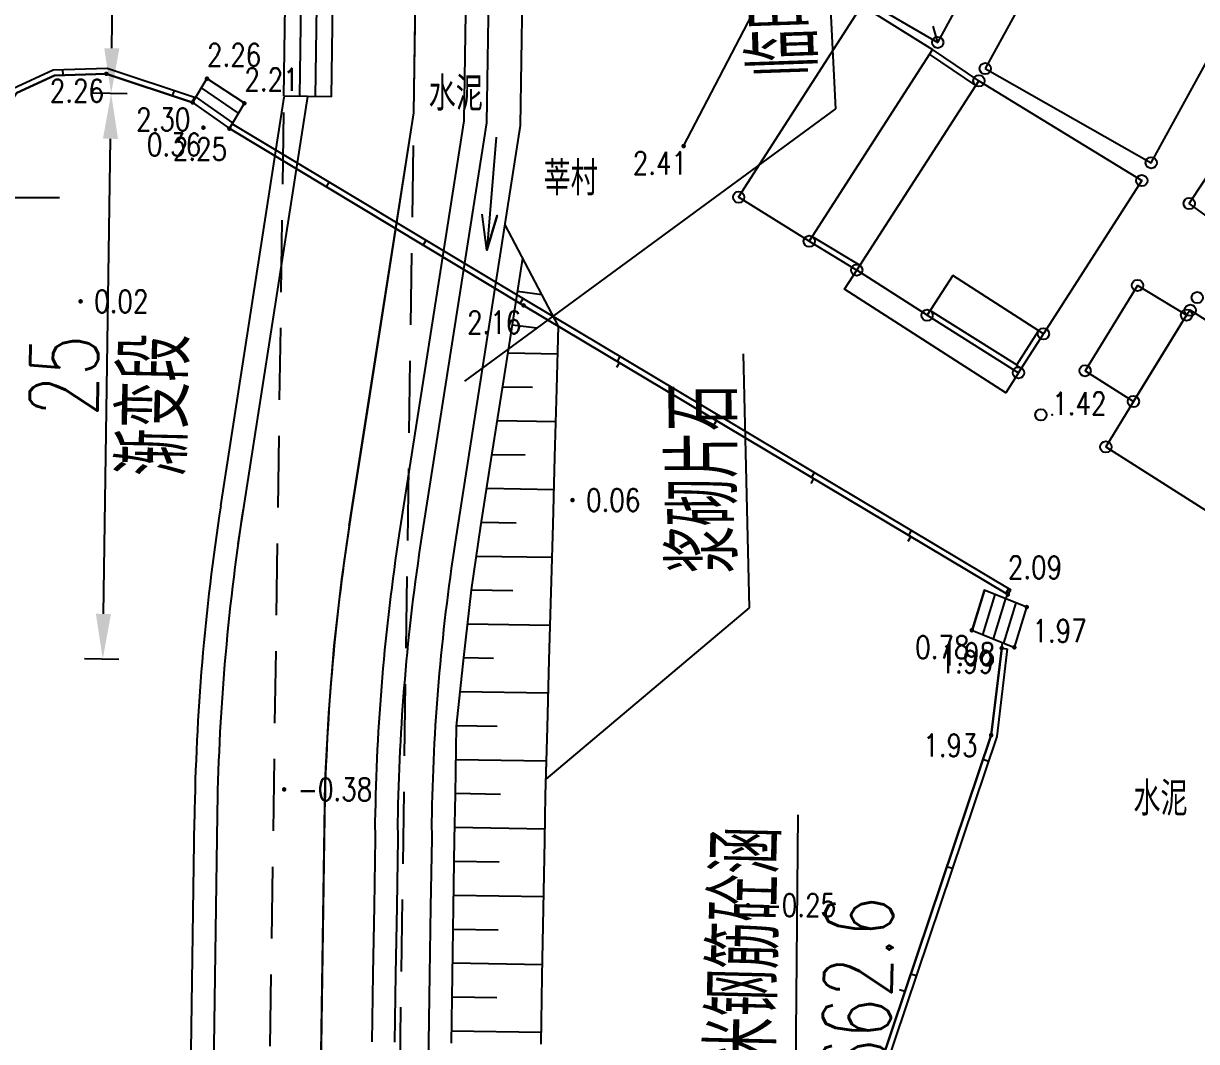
# Model space of a CAD drawing. Extents: x 500036 to 1001740, y 2543128 to 5086681.
# Drawn here: x 500801.1 to 500852.9, y 2544251.9 to 2544296.9 of the extents above; entities that cross this region are included whole.
import ezdxf
from ezdxf.enums import TextEntityAlignment as Align

# ---------------------------------------------------------------- set-up
doc = ezdxf.new("R2010")
doc.units = 0
doc.header["$LTSCALE"] = 0.5
doc.linetypes.add('HIDDEN', pattern=[9.525, 6.35, -3.175])
doc.layers.get('0').update_dxf_attribs({"linetype": 'CONTINUOUS', "lineweight": 5})
doc.layers.get('Defpoints').update_dxf_attribs({"linetype": 'CONTINUOUS'})
for name, color, linetype in [('0-文字', 7, 'CONTINUOUS'), ('1-村民住宅', 7, 'CONTINUOUS'), ('GCD', 8, 'CONTINUOUS'), ('LJBX', 7, 'CONTINUOUS'), ('SPX', 4, 'CONTINUOUS'), ('分隔带', 3, 'CONTINUOUS'), ('地形图', 8, 'CONTINUOUS'), ('桥梁', 6, 'CONTINUOUS'), ('流水线', 5, 'CONTINUOUS'), ('路基边线', 1, 'CONTINUOUS'), ('路面边线', 7, 'CONTINUOUS')]:
    doc.layers.add(name, color=color, linetype=linetype)
doc.layers.add('标注', color=4, linetype='CONTINUOUS', lineweight=15)
doc.styles.add('HZ', font='romans.shx', dxfattribs={"width": 0.8, "bigfont": 'hztxt.shx'})
doc.styles.get("Standard").update_dxf_attribs({"font": 'simplex1.shx', "width": 0.7, "bigfont": 'hztxt.shx'})
doc.linetypes.add('10421', pattern='A,2,[150,AAA.SHX,S=1,R=0,X=0,Y=1],1e-11', length=2)
doc.linetypes.add('10422', pattern='A,2,[150,AAA.SHX,S=1,R=0,X=0,Y=1],2,[177,AAA.SHX,S=1,R=0,X=0,Y=0.8],1e-09', length=4)
doc.dimstyles.new('比例1000', dxfattribs={"dimtxt": 3, "dimasz": 2, "dimexe": 0.8, "dimexo": 0.8, "dimgap": 0.4, "dimtad": 1, "dimdsep": 46, "dimtxsty": 'Standard', "dimcen": 0.09, "dimclrd": 256, "dimclre": 256, "dimclrt": 7, "dimadec": 0, "dimazin": 0, "dimtfac": 1, "dimtix": 1, "dimtmove": 0, "dimatfit": 3, "dimfxl": 0, "dimtolj": 1, "dimtzin": 0, "dimarcsym": 0})

# ---------------------------------------------------------------- blocks, each defined once
blk = doc.blocks.new('*D11')
at = {"layer": 'Defpoints', "color": 0}
for p in [(500804.951, 2544293.82), (500806.456, 2544293.797), (500806.085, 2544268.8)]:
    blk.add_point(p, dxfattribs=at)
at = {"layer": '标注', "lineweight": -2}
for p, q in [((500805.656, 2544293.809), (500804.151, 2544293.831)), ((500804.61, 2544270.822), (500804.922, 2544291.82)), ((500805.285, 2544268.812), (500803.78, 2544268.834))]:
    blk.add_line(p, q, dxfattribs=at)
at = {"layer": '标注'}
for points in [[(500804.588, 2544291.825), (500805.255, 2544291.815), (500804.951, 2544293.82)], [(500804.277, 2544270.827), (500804.943, 2544270.817), (500804.58, 2544268.822)]]:
    blk.add_solid(points, dxfattribs=at)
at = {"layer": '标注', "color": 7, "insert": (500802.866, 2544281.349), "char_height": 3, "attachment_point": 5, "rotation": 89.1494}
blk.add_mtext('\\A1;25', dxfattribs=at)
blk = doc.blocks.new('*D13')
at = {"layer": 'Defpoints', "color": 0}
for p in [(500805.322, 2544318.817), (500806.827, 2544318.794), (500806.456, 2544293.797)]:
    blk.add_point(p, dxfattribs=at)
at = {"layer": '标注', "lineweight": -2}
for p, q in [((500806.028, 2544318.806), (500804.523, 2544318.829)), ((500804.981, 2544295.819), (500805.293, 2544316.817)), ((500805.656, 2544293.809), (500804.151, 2544293.831))]:
    blk.add_line(p, q, dxfattribs=at)
at = {"layer": '标注'}
for points in [[(500804.96, 2544316.822), (500805.626, 2544316.812), (500805.322, 2544318.817)], [(500804.648, 2544295.824), (500805.314, 2544295.814), (500804.951, 2544293.82)]]:
    blk.add_solid(points, dxfattribs=at)
at = {"layer": '标注', "color": 7, "insert": (500803.237, 2544306.346), "char_height": 3, "attachment_point": 5, "rotation": 89.1494}
blk.add_mtext('\\A1;25', dxfattribs=at)
blk = doc.blocks.new('*D18')
at = {"layer": 'Defpoints', "color": 0, "linetype": 'ByBlock'}
for p in [(500795.244, 2544494.72), (500765.209, 2544215.553), (500795.314, 2544209.967), (500817.01, 2544201.398), (500790.911, 2544194.774)]:
    blk.add_point(p, dxfattribs=at)
at = {"layer": '标注', "linetype": 'ByBlock', "lineweight": -2}
blk.add_arc((500791.109, 2544208.475), 4.461, 10.6219, 63.2673, dxfattribs=at)
at = {"layer": '标注', "linetype": 'ByBlock'}
for points in [[(500793.037, 2544212.136), (500793.195, 2544212.784), (500791.174, 2544212.936)], [(500795.827, 2544209.284), (500795.161, 2544209.311), (500795.413, 2544207.299)]]:
    blk.add_solid(points, dxfattribs=at)
at = {"layer": '标注', "color": 7, "linetype": 'ByBlock', "insert": (500796.193, 2544212.299), "char_height": 3, "attachment_point": 5, "rotation": 306.9446}
blk.add_mtext('\\A1;104°', dxfattribs=at)
blk = doc.blocks.new('*D33')
at = {"layer": 'Defpoints', "color": 0}
for p in [(500795.428, 2544508.137), (500796.374, 2544402.498), (500771.353, 2544398.58), (500816.348, 2544397.93), (500790.78, 2544186.224)]:
    blk.add_point(p, dxfattribs=at)
at = {"layer": '标注', "lineweight": -2}
blk.add_arc((500793.842, 2544398.255), 4.941, 22.5256, 65.82, dxfattribs=at)
at = {"layer": '标注'}
for points in [[(500795.793, 2544402.438), (500795.938, 2544403.088), (500793.913, 2544403.196)], [(500798.733, 2544400.211), (500798.078, 2544400.086), (500798.782, 2544398.184)]]:
    blk.add_solid(points, dxfattribs=at)
at = {"layer": '标注', "color": 7, "insert": (500798.748, 2544403.022), "char_height": 3, "attachment_point": 5, "rotation": 314.1728}
blk.add_mtext('\\A1;90°', dxfattribs=at)
blk = doc.blocks.new('GC200')
at = {"linetype": 'Continuous', "const_width": 0.2, "flags": 128}
blk.add_lwpolyline([(-0.1, 0, 1), (0.1, 0, 1)], format="xyb", close=True, dxfattribs=at)

msp = doc.modelspace()

# ---------------------------------------------------------------- linework, layer by layer
at = {"layer": '1-村民住宅', "linetype": 'ByBlock'}
msp.add_line((500809.796, 2544275.593), (500812.592, 2544293.659), dxfattribs=at)
msp.add_arc((500908.62, 2544260.301), 100, 171.20387, 179.17249, dxfattribs=at)
at = {"layer": 'LJBX', "flags": 128}
msp.add_lwpolyline([(500814.232, 2544251.444), (500814.275, 2544254.443), (500814.319, 2544257.443), (500814.362, 2544260.443), (500814.405, 2544263.442), (500814.57, 2544266.434), (500814.811, 2544269.411), (500815.145, 2544272.363), (500815.581, 2544275.285), (500816.28, 2544279.776), (500817.563, 2544288.019), (500818.332, 2544292.965), (500818.546, 2544307.738), (500818.618, 2544312.73), (500818.716, 2544319.271), (500818.379, 2544322.605), (500817.798, 2544328.407), (500817.275, 2544333.62), (500816.915, 2544337.219), (500816.608, 2544340.281), (500816.464, 2544341.712)], dxfattribs=at)
at = {"layer": 'SPX'}
for p, q in [((500821.554, 2544292.531), (500821.713, 2544302.919)), ((500823.052, 2544292.403), (500823.204, 2544302.366))]:
    msp.add_line(p, q, dxfattribs=at)
at = {"layer": 'SPX', "linetype": 'ByBlock'}
for p, q in [((500822.92, 2544285.086), (500823.988, 2544284.941)), ((500822.688, 2544283.604), (500823.761, 2544283.458)), ((500822.494, 2544282.359), (500824.696, 2544282.323)), ((500822.26, 2544280.862), (500823.574, 2544280.841)), ((500822.026, 2544279.366), (500824.612, 2544279.324)), ((500821.792, 2544277.869), (500823.257, 2544277.846)), ((500821.558, 2544276.373), (500824.529, 2544276.325)), ((500821.324, 2544274.877), (500822.859, 2544274.852)), ((500821.102, 2544273.38), (500824.445, 2544273.326)), ((500820.881, 2544271.883), (500822.701, 2544271.854)), ((500820.71, 2544270.386), (500824.362, 2544270.327)), ((500820.539, 2544268.889), (500821.857, 2544268.867)), ((500820.379, 2544267.391), (500824.278, 2544267.328)), ((500820.217, 2544265.893), (500822.008, 2544265.864)), ((500820.192, 2544264.394), (500824.195, 2544264.329)), ((500820.168, 2544262.894), (500822.159, 2544262.861)), ((500820.144, 2544261.394), (500824.126, 2544261.329)), ((500820.12, 2544259.894), (500822.109, 2544259.862)), ((500820.095, 2544258.394), (500824.073, 2544258.33)), ((500820.071, 2544256.895), (500822.058, 2544256.862)), ((500820.047, 2544255.395), (500824.019, 2544255.33)), ((500820.022, 2544253.895), (500822.007, 2544253.863)), ((500819.998, 2544252.395), (500823.966, 2544252.331))]:
    msp.add_line(p, q, dxfattribs=at)
at = {"layer": 'SPX', "flags": 128}
for points in [[(500816.49, 2544251.913), (500816.538, 2544254.913), (500816.587, 2544257.912), (500816.636, 2544260.912), (500816.629, 2544261.629, -0.034784), (500817.702, 2544274.369), (500820.555, 2544292.616), (500820.962, 2544319.276), (500819.782, 2544340.164)], [(500817.49, 2544251.897), (500817.538, 2544254.896), (500817.587, 2544257.896), (500817.636, 2544260.908), (500817.63, 2544261.626, -0.03475), (500818.69, 2544274.216), (500821.554, 2544292.531)], [(500818.292, 2544208.878), (500818.341, 2544211.878), (500818.389, 2544214.877), (500818.438, 2544217.877), (500818.487, 2544220.877), (500818.519, 2544222.876), (500818.568, 2544225.876), (500818.616, 2544228.875), (500818.665, 2544231.875), (500818.714, 2544234.875), (500818.762, 2544237.874), (500818.811, 2544240.874), (500818.844, 2544242.874), (500818.892, 2544245.873), (500818.941, 2544248.873), (500818.989, 2544251.873), (500819.038, 2544254.872), (500819.087, 2544257.872), (500819.136, 2544260.902), (500819.13, 2544261.622, -0.034699), (500820.172, 2544273.985), (500823.052, 2544292.403)]]:
    msp.add_lwpolyline(points, format="xyb", dxfattribs=at)
for points in [[(500823.957, 2544251.805), (500824.01, 2544254.805), (500824.063, 2544257.804), (500824.117, 2544260.804), (500824.152, 2544262.804), (500824.236, 2544265.797), (500824.319, 2544268.79), (500824.402, 2544271.783), (500824.486, 2544274.777), (500824.569, 2544277.77), (500824.652, 2544280.763), (500824.73, 2544283.533), (500822.367, 2544288.02)], [(500819.989, 2544251.856), (500820.038, 2544254.856), (500820.086, 2544257.856), (500820.135, 2544260.855), (500820.168, 2544262.855), (500820.216, 2544265.854), (500820.539, 2544268.889), (500820.881, 2544271.883), (500821.297, 2544274.707), (500821.756, 2544277.643), (500822.251, 2544280.804), (500822.587, 2544282.953), (500823.147, 2544286.538)]]:
    msp.add_lwpolyline(points, dxfattribs=at)
at = {"layer": '分隔带'}
for p, q in [((500810.56, 2544273.914), (500813.638, 2544293.694)), ((500809.633, 2544261.942), (500808.686, 2544196.388))]:
    msp.add_line(p, q, dxfattribs=at)
msp.add_arc((500908.62, 2544260.301), 99, 171.20387, 179.17249, dxfattribs=at)
at = {"layer": '地形图'}
msp.add_line((500841.49, 2544296.08), (500841.288, 2544296.802), dxfattribs=at)
at = {"layer": '地形图', "linetype": 'Continuous'}
for p, q in [((500802.825, 2544294.634), (500802.817, 2544294.884)), ((500809.188, 2544294.477), (500808.553, 2544293.427)), ((500810.84, 2544293.389), (500809.188, 2544294.477)), ((500843.31, 2544294.38), (500843.17, 2544294.173)), ((500807.667, 2544293.721), (500807.746, 2544293.958)), ((500810.586, 2544292.959), (500808.944, 2544294.073)), ((500808.553, 2544293.427), (500808.632, 2544293.664)), ((500810.331, 2544292.528), (500808.7, 2544293.67)), ((500810.178, 2544292.269), (500810.84, 2544293.389)), ((500810.178, 2544292.269), (500810.307, 2544292.483)), ((500814.464, 2544289.694), (500814.593, 2544289.908)), ((500796.673, 2544289.22), (500802.673, 2544289.22)), ((500835.81, 2544287.29), (500835.939, 2544287.504)), ((500818.75, 2544287.119), (500818.879, 2544287.333)), ((500823.036, 2544284.544), (500823.165, 2544284.759)), ((500841.02, 2544284.02), (500841.153, 2544284.232)), ((500827.417, 2544281.928), (500827.289, 2544281.714)), ((500827.329, 2544281.981), (500827.457, 2544282.195)), ((500845.183, 2544281.672), (500844.972, 2544281.807)), ((500831.71, 2544279.365), (500831.582, 2544279.151)), ((500831.622, 2544279.418), (500831.75, 2544279.632)), ((500836.003, 2544276.802), (500835.875, 2544276.588)), ((500835.915, 2544276.855), (500836.043, 2544277.069)), ((500840.296, 2544274.239), (500840.168, 2544274.024)), ((500840.208, 2544274.292), (500840.336, 2544274.506)), ((500844.501, 2544271.728), (500844.629, 2544271.943)), ((500843.02, 2544270.087), (500843.567, 2544271.867)), ((500843.484, 2544269.902), (500844.031, 2544271.682)), ((500845.424, 2544271.124), (500843.541, 2544271.878)), ((500843.949, 2544269.716), (500844.496, 2544271.496)), ((500844.589, 2544271.676), (500844.717, 2544271.891)), ((500844.413, 2544269.53), (500844.96, 2544271.31)), ((500844.877, 2544269.344), (500845.424, 2544271.124)), ((500842.994, 2544270.098), (500844.877, 2544269.344)), ((500844.317, 2544269.309), (500844.565, 2544269.279)), ((500843.493, 2544264.396), (500843.73, 2544264.316)), ((500841.898, 2544259.657), (500842.135, 2544259.577)), ((500840.303, 2544254.918), (500840.539, 2544254.839)), ((500840.037, 2544254.129), (500839.8, 2544254.209))]:
    msp.add_line(p, q, dxfattribs=at)
for points in [[(500841.49, 2544296.08), (500845.54, 2544303.53), (500842.31, 2544305.38), (500838.24, 2544297.97), (500841.49, 2544296.08)], [(500843.17, 2544294.173), (500841.12, 2544295.553)], [(500843.31, 2544294.38), (500841.26, 2544295.76)], [(500842.159, 2544285.784), (500841.02, 2544284.02), (500837.91, 2544286.02), (500843.31, 2544294.38), (500850.51, 2544289.97), (500846.16, 2544283.2), (500842.159, 2544285.784)], [(500835.939, 2544287.504), (500838.039, 2544286.234)], [(500835.81, 2544287.29), (500837.91, 2544286.02)], [(500845.06, 2544281.48), (500844.493, 2544280.598), (500837.369, 2544285.179), (500837.91, 2544286.02)], [(500841.02, 2544284.02), (500845.06, 2544281.48), (500846.16, 2544283.2)], [(500841.153, 2544284.232), (500844.983, 2544281.824), (500845.949, 2544283.335)]]:
    msp.add_lwpolyline(points, dxfattribs=at)
at = {"layer": '地形图', "linetype": '10422', "flags": 128}
msp.add_lwpolyline([(500830.258, 2544291.497), (500833.619, 2544297.981), (500829.379, 2544299.8), (500823.196, 2544302.369), (500817.319, 2544304.547), (500816.475, 2544303.181)], dxfattribs=at)
at = {"layer": '地形图', "linetype": 'Continuous'}
for points in [[(500843.59, 2544294.92), (500850.93, 2544290.76), (500855.3, 2544298.74), (500847.95, 2544302.87)], [(500832.69, 2544289.24), (500838.14, 2544297.71), (500841.26, 2544295.76), (500835.81, 2544287.29)], [(500852.61, 2544288.96), (500855.02, 2544292.61), (500856.23, 2544292.11), (500854.26, 2544287.77)], [(500850.32, 2544285.34), (500848, 2544281.57), (500850.14, 2544280.21), (500852.49, 2544284.03)], [(500852.65, 2544284.24), (500852.49, 2544284.03), (500850.14, 2544280.21), (500848.92, 2544278.2), (500855.18, 2544274.23), (500858.93, 2544280.29)]]:
    msp.add_lwpolyline(points, close=True, dxfattribs=at)
at = {"layer": '地形图', "linetype": 'Continuous', "flags": 128}
for points in [[(500781.41, 2544261.426), (500787.92, 2544272.289), (500798.094, 2544290.326), (500800.608, 2544294.049), (500802.395, 2544294.871), (500804.775, 2544294.943), (500808.632, 2544293.664)], [(500781.624, 2544261.297), (500788.136, 2544272.163), (500798.307, 2544290.194), (500800.776, 2544293.851), (500802.453, 2544294.623), (500804.738, 2544294.692), (500808.553, 2544293.427)], [(500810.178, 2544292.269), (500823.183, 2544284.456), (500844.589, 2544271.676)], [(500810.307, 2544292.483), (500823.311, 2544284.67), (500844.717, 2544271.891)], [(500844.317, 2544269.309), (500843.852, 2544265.463), (500837.836, 2544247.591), (500827.205, 2544216.243)], [(500844.565, 2544269.279), (500844.097, 2544265.408), (500838.073, 2544247.511), (500827.442, 2544216.163)]]:
    msp.add_lwpolyline(points, dxfattribs=at)
at = {"layer": '地形图', "linetype": '10421', "flags": 128}
for points in [[(500808.553, 2544293.427), (500804.738, 2544294.692), (500802.453, 2544294.623), (500800.776, 2544293.851), (500798.307, 2544290.194), (500788.136, 2544272.163), (500781.624, 2544261.297), (500770.485, 2544240.309), (500763.73, 2544227.17), (500762.666, 2544225.426)], [(500844.496, 2544271.496), (500844.589, 2544271.676), (500823.183, 2544284.456), (500810.178, 2544292.269)], [(500827.205, 2544216.243), (500837.836, 2544247.591), (500843.852, 2544265.463), (500844.347, 2544269.556)]]:
    msp.add_lwpolyline(points, dxfattribs=at)
at = {"layer": '地形图', "linetype": 'Continuous', "flags": 128}
for points in [[(500810.178, 2544292.269), (500810.84, 2544293.389), (500809.188, 2544294.477), (500808.553, 2544293.427)], [(500842.994, 2544270.098), (500844.877, 2544269.344), (500845.424, 2544271.124), (500843.541, 2544271.878)]]:
    msp.add_lwpolyline(points, close=True, dxfattribs=at)
at = {"layer": '地形图'}
for centre in [(500841.49, 2544296.08), (500843.59, 2544294.92), (500843.31, 2544294.38), (500850.93, 2544290.76), (500850.51, 2544289.97), (500832.69, 2544289.24), (500852.61, 2544288.96), (500835.81, 2544287.29), (500837.91, 2544286.02), (500850.32, 2544285.34), (500852.96, 2544284.8), (500852.65, 2544284.24), (500841.02, 2544284.02), (500852.49, 2544284.03), (500846.16, 2544283.2), (500848, 2544281.57), (500845.06, 2544281.48), (500850.14, 2544280.21), (500846.05, 2544279.62), (500848.92, 2544278.2)]:
    msp.add_circle(centre, 0.25, dxfattribs=at)
msp.add_point((500846.55, 2544279.62, 1.42), dxfattribs=at)
at = {"layer": '桥梁', "color": 7}
for p, q in [((500836.335, 2544305.735), (500836.964, 2544293.138)), ((500836.964, 2544293.138), (500820.573, 2544281.106)), ((500832.896, 2544282.316), (500833.154, 2544271.095)), ((500833.154, 2544271.095), (500824.172, 2544263.517)), ((500835.306, 2544261.935), (500835.079, 2544238.199))]:
    msp.add_line(p, q, dxfattribs=at)
at = {"layer": '流水线', "flags": 128}
msp.add_lwpolyline([(500821.968, 2544291.887), (500821.554, 2544286.904), (500822.015, 2544288.436), (500821.554, 2544286.904), (500821.352, 2544288.491)], dxfattribs=at)
at = {"layer": '路基边线'}
for p, q in [((500818.332, 2544292.963), (500818.713, 2544319.309)), ((500815.478, 2544274.713), (500818.332, 2544292.963)), ((500814.383, 2544261.868), (500813.402, 2544193.945))]:
    msp.add_line(p, q, dxfattribs=at)
at = {"layer": '路基边线', "linetype": 'HIDDEN'}
msp.add_line((500816.89, 2544193.115), (500818.332, 2544292.963), dxfattribs=at)
at = {"layer": '路基边线'}
msp.add_arc((500908.62, 2544260.301), 94.25, 171.20387, 179.17249, dxfattribs=at)
at = {"layer": '路面边线'}
msp.add_line((500814.687, 2544293.679), (500812.59, 2544293.709), dxfattribs=at)
at = {"layer": '路面边线', "flags": 128}
for points in [[(500812.587, 2544293.709), (500812.948, 2544318.706)], [(500812.59, 2544293.709), (500812.948, 2544318.706)], [(500813.29, 2544293.699), (500813.648, 2544318.696)], [(500813.99, 2544293.689), (500814.348, 2544318.686)], [(500814.687, 2544293.679), (500815.048, 2544318.676)], [(500807.73, 2544199.402), (500808.63, 2544261.745)]]:
    msp.add_lwpolyline(points, dxfattribs=at)
at = {"layer": '路面边线', "linetype": 'HIDDEN', "flags": 128}
msp.add_lwpolyline([(500811.16, 2544194.569), (500812.592, 2544293.659)], dxfattribs=at)

# ---------------------------------------------------------------- block references
at = {"layer": '地形图', "linetype": 'Continuous'}
ref = msp.add_blockref('GC200', (500809.188, 2544294.477, 2.255), dxfattribs=dict(at, xscale=0.5, yscale=0.5, zscale=0.5))
ref.add_attrib('height', '2.26', dxfattribs={"layer": 'GCD', "linetype": 'Continuous', "height": 1, "style": 'HZ', "width": 0.8}).set_placement((500809.188, 2544295.527, 2.26), align=Align.MIDDLE_LEFT)
ref = msp.add_blockref('GC200', (500804.738, 2544294.692, 2.255), dxfattribs=dict(at, xscale=0.5, yscale=0.5, zscale=0.5))
ref.add_attrib('height', '2.26', dxfattribs={"layer": 'GCD', "linetype": 'Continuous', "height": 1, "style": 'HZ', "width": 0.8}).set_placement((500802.238, 2544293.942, 2.26), align=Align.MIDDLE_LEFT)
ref = msp.add_blockref('GC200', (500810.84, 2544293.389, 2.207), dxfattribs=dict(at, xscale=0.5, yscale=0.5, zscale=0.5))
ref.add_attrib('height', '2.21', dxfattribs={"layer": 'GCD', "linetype": 'Continuous', "height": 1, "style": 'HZ', "width": 0.8}).set_placement((500810.84, 2544294.439, 2.21), align=Align.MIDDLE_LEFT)
ref = msp.add_blockref('GC200', (500808.553, 2544293.427, 2.3), dxfattribs=dict(at, xscale=0.5, yscale=0.5, zscale=0.5))
ref.add_attrib('height', '2.30', dxfattribs={"layer": 'GCD', "linetype": 'Continuous', "height": 1, "style": 'HZ', "width": 0.8}).set_placement((500806.053, 2544292.677, 2.3), align=Align.MIDDLE_LEFT)
ref = msp.add_blockref('GC200', (500809.03, 2544292.312, 0.361), dxfattribs=dict(at, xscale=0.5, yscale=0.5, zscale=0.5))
ref.add_attrib('height', '0.36', dxfattribs={"layer": 'GCD', "linetype": 'Continuous', "height": 1, "style": 'HZ', "width": 0.8}).set_placement((500806.53, 2544291.562, 0.36), align=Align.MIDDLE_LEFT)
ref = msp.add_blockref('GC200', (500810.178, 2544292.269, 2.248), dxfattribs=dict(at, xscale=0.5, yscale=0.5, zscale=0.5))
ref.add_attrib('height', '2.25', dxfattribs={"layer": 'GCD', "linetype": 'Continuous', "height": 1, "style": 'HZ', "width": 0.8}).set_placement((500807.678, 2544291.369, 2.25), align=Align.MIDDLE_LEFT)
ref = msp.add_blockref('GC200', (500830.258, 2544291.497, 2.41), dxfattribs=dict(at, xscale=0.5, yscale=0.5, zscale=0.5))
ref.add_attrib('height', '2.41', dxfattribs={"layer": 'GCD', "linetype": 'Continuous', "height": 1, "style": 'HZ', "width": 0.8}).set_placement((500828.008, 2544290.747, 2.41), align=Align.MIDDLE_LEFT)
ref = msp.add_blockref('GC200', (500803.601, 2544284.634, 0.02), dxfattribs=dict(at, xscale=0.5, yscale=0.5, zscale=0.5))
ref.add_attrib('height', '0.02', dxfattribs={"layer": 'GCD', "linetype": 'Continuous', "height": 1, "style": 'HZ', "width": 0.8}).set_placement((500804.201, 2544284.634, 0.02), align=Align.MIDDLE_LEFT)
ref = msp.add_blockref('GC200', (500823.183, 2544284.456, 2.155), dxfattribs=dict(at, xscale=0.5, yscale=0.5, zscale=0.5))
ref.add_attrib('height', '2.16', dxfattribs={"layer": 'GCD', "linetype": 'Continuous', "height": 1, "style": 'HZ', "width": 0.8}).set_placement((500820.683, 2544283.706, 2.16), align=Align.MIDDLE_LEFT)
ref = msp.add_blockref('GC200', (500825.344, 2544275.852, 0.06), dxfattribs=dict(at, xscale=0.5, yscale=0.5, zscale=0.5))
ref.add_attrib('height', '0.06', dxfattribs={"layer": 'GCD', "linetype": 'Continuous', "height": 1, "style": 'HZ', "width": 0.8}).set_placement((500825.944, 2544275.852, 0.06), align=Align.MIDDLE_LEFT)
ref = msp.add_blockref('GC200', (500844.589, 2544271.676, 2.088), dxfattribs=dict(at, xscale=0.5, yscale=0.5, zscale=0.5))
ref.add_attrib('height', '2.09', dxfattribs={"layer": 'GCD', "linetype": 'Continuous', "height": 1, "style": 'HZ', "width": 0.8}).set_placement((500844.589, 2544272.876, 2.09), align=Align.MIDDLE_LEFT)
ref = msp.add_blockref('GC200', (500845.424, 2544271.124, 1.971), dxfattribs=dict(at, xscale=0.5, yscale=0.5, zscale=0.5))
ref.add_attrib('height', '1.97', dxfattribs={"layer": 'GCD', "linetype": 'Continuous', "height": 1, "style": 'HZ', "width": 0.8}).set_placement((500845.674, 2544270.074, 1.97), align=Align.MIDDLE_LEFT)
ref = msp.add_blockref('GC200', (500842.994, 2544270.098, 0.777), dxfattribs=dict(at, xscale=0.5, yscale=0.5, zscale=0.5))
ref.add_attrib('height', '0.78', dxfattribs={"layer": 'GCD', "linetype": 'Continuous', "height": 1, "style": 'HZ', "width": 0.8}).set_placement((500840.494, 2544269.348, 0.78), align=Align.MIDDLE_LEFT)
ref = msp.add_blockref('GC200', (500844.317, 2544269.309, 1.992), dxfattribs=dict(at, xscale=0.5, yscale=0.5, zscale=0.5))
ref.add_attrib('height', '1.99', dxfattribs={"layer": 'GCD', "linetype": 'Continuous', "height": 1, "style": 'HZ', "width": 0.8}).set_placement((500841.567, 2544268.709, 1.99), align=Align.MIDDLE_LEFT)
ref = msp.add_blockref('GC200', (500844.877, 2544269.344, 1.98), dxfattribs=dict(at, xscale=0.5, yscale=0.5, zscale=0.5))
ref.add_attrib('height', '1.98', dxfattribs={"layer": 'GCD', "linetype": 'Continuous', "height": 1, "style": 'HZ', "width": 0.8}).set_placement((500841.627, 2544269.044, 1.98), align=Align.MIDDLE_LEFT)
ref = msp.add_blockref('GC200', (500843.852, 2544265.463, 1.931), dxfattribs=dict(at, xscale=0.5, yscale=0.5, zscale=0.5))
ref.add_attrib('height', '1.93', dxfattribs={"layer": 'GCD', "linetype": 'Continuous', "height": 1, "style": 'HZ', "width": 0.8}).set_placement((500840.852, 2544265.013, 1.93), align=Align.MIDDLE_LEFT)
ref = msp.add_blockref('GC200', (500812.6, 2544263.066, -0.38), dxfattribs=dict(at, xscale=0.5, yscale=0.5, zscale=0.5))
ref.add_attrib('height', '-0.38', dxfattribs={"layer": 'GCD', "linetype": 'Continuous', "height": 1, "style": 'HZ', "width": 0.8}).set_placement((500813.2, 2544263.066, -0.38), align=Align.MIDDLE_LEFT)
ref = msp.add_blockref('GC200', (500833.104, 2544257.946, -0.25), dxfattribs=dict(at, xscale=0.5, yscale=0.5, zscale=0.5))
ref.add_attrib('height', '-0.25', dxfattribs={"layer": 'GCD', "linetype": 'Continuous', "height": 1, "style": 'HZ', "width": 0.8}).set_placement((500833.704, 2544257.946, -0.25), align=Align.MIDDLE_LEFT)

# ---------------------------------------------------------------- texts
at = {"layer": '0-文字', "width": 0.7}
msp.add_text('渐变段', height=3, rotation=88.7567, dxfattribs=at).set_placement((500808.304, 2544276.875))
at = {"layer": '地形图', "linetype": 'Continuous', "style": 'HZ', "width": 0.8}
for s, p in [('水泥', (500820.185, 2544293.886)), ('莘村', (500825.265, 2544290.142)), ('水泥', (500851.336, 2544262.732))]:
    msp.add_text(s, height=1.5, dxfattribs=at).set_placement(p, align=Align.MIDDLE)
at = {"layer": '地形图', "style": 'HZ', "width": 0.8}
msp.add_text('1.42', height=1, dxfattribs=at).set_placement((500846.55, 2544279.62))
at = {"layer": '桥梁', "color": 7, "width": 0.7}
for s, rotation, p in [('临时排水沟', 91.9824, (500834.375, 2544305.071)), ('浆砌片石', 90.2461, (500831.122, 2544281.008)), ('1-5.0x3.0米钢筋砼涵', 88.5748, (500833.09, 2544261.416)), ('K1+662.6', 88.5748, (500838.047, 2544258.358))]:
    msp.add_text(s, height=3, rotation=rotation, dxfattribs=at).set_placement(p, align=Align.MIDDLE_RIGHT)

# ---------------------------------------------------------------- dimensions: what is measured, and where the dimension line sits
at = {"layer": '标注'}
dim = msp.add_angular_dim_2l(base=(500796.374, 2544402.498), line1=((500790.78, 2544186.224), (500795.428, 2544508.137)), line2=((500771.353, 2544398.58), (500816.348, 2544397.93)), dimstyle='比例1000', dxfattribs=at)
dim.commit()
dim.dimension.update_dxf_attribs({"geometry": '*D33', "text_midpoint": (500798.748, 2544403.022)})
at = {"layer": '标注', "linetype": 'ByBlock'}
dim = msp.add_angular_dim_2l(base=(500795.314, 2544209.967), line1=((500765.209, 2544215.553), (500817.01, 2544201.398)), line2=((500790.911, 2544194.774), (500795.244, 2544494.72)), dimstyle='比例1000', dxfattribs=at)
dim.commit()
dim.dimension.update_dxf_attribs({"geometry": '*D18', "text_midpoint": (500796.193, 2544212.299)})
at = {"layer": '标注'}
for p1, p2, picture, middle in [((500806.456, 2544293.797), (500806.827, 2544318.794), '*D13', (500803.237, 2544306.346)), ((500806.085, 2544268.8), (500806.456, 2544293.797), '*D11', (500802.866, 2544281.349))]:
    dim = msp.add_aligned_dim(p1=p1, p2=p2, distance=1.505, dimstyle='比例1000', dxfattribs=at)
    dim.commit()
    dim.dimension.update_dxf_attribs({"geometry": picture, "text_midpoint": middle})

doc.saveas('drawing.dxf')
